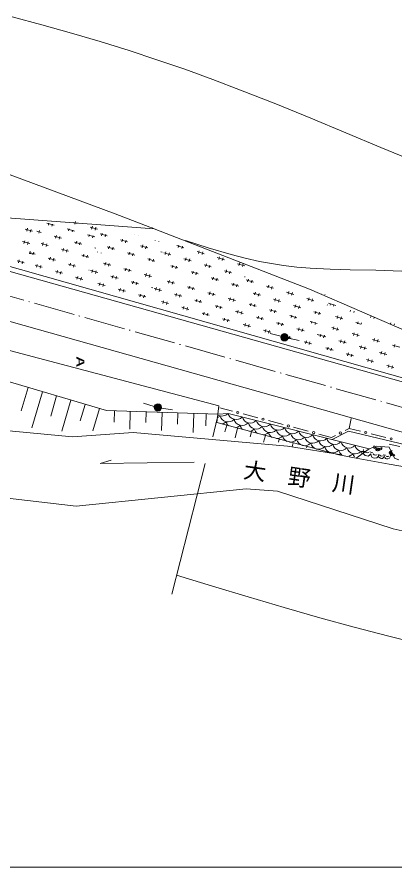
# Model space of a CAD drawing. Units: millimetres, scale not verified. Extents: x 40000 to 680000, y 20000 to 380000.
# Drawn here: x 206206 to 256807, y 205000 to 318886 of the extents above; entities that cross this region are included whole.
import ezdxf
from ezdxf.enums import TextEntityAlignment as Align

# ---------------------------------------------------------------- set-up
doc = ezdxf.new("R2010")
doc.units = ezdxf.units.MM
doc.header["$LTSCALE"] = 1000
doc.linetypes.add('USER3', pattern=[7.000001, 5.508197, -0.688525, 0.114754, -0.688525])
doc.layers.add('S-SUV', color=7, linetype='Continuous', lineweight=13)
doc.styles.add('@ＭＳ ゴシック', font='')
doc.styles.add('ＭＳ ゴシック', font='')
doc.styles.get('@ＭＳ ゴシック').set_extended_font_data('@MS Gothic')
doc.styles.get('ＭＳ ゴシック').set_extended_font_data('MS Gothic')

msp = doc.modelspace()

# ---------------------------------------------------------------- linework, layer by layer
at = {"layer": 'S-SUV'}
for p, q in [((205548, 318886), (209528, 317836)), ((209528, 317836), (213496, 316728)), ((213496, 316728), (217354, 315589)), ((217354, 315589), (221198, 314392)), ((221198, 314392), (224944, 313163)), ((224944, 313163), (228675, 311875)), ((228675, 311875), (232411, 310521)), ((232411, 310521), (236142, 309104)), ((236142, 309104), (240850, 307241)), ((240850, 307241), (245551, 305321)), ((245551, 305321), (250231, 303375)), ((250231, 303375), (254914, 301418)), ((254914, 301418), (259584, 299483)), ((205304, 297757), (209978, 296010)), ((209978, 296010), (214657, 294253)), ((214657, 294253), (219324, 292493)), ((200699, 292274), (224556, 290518)), ((219324, 292493), (223998, 290727)), ((182805, 291108), (268754, 266921)), ((208275, 290180), (207317, 290467)), ((207502, 290213), (207610, 290572)), ((208089, 290429), (207982, 290070)), ((211174, 290986), (210212, 291261)), ((210401, 291010), (210477, 291277)), ((210957, 291137), (210881, 290872)), ((213894, 290209), (212932, 290484)), ((213120, 290233), (213192, 290483)), ((214239, 291228), (213788, 291356)), ((214049, 291474), (213947, 291113)), ((216961, 290459), (215999, 290731)), ((216188, 290480), (216290, 290841)), ((216771, 290705), (216669, 290344)), ((223998, 290727), (224288, 290617)), ((224288, 290617), (224578, 290507)), ((224556, 290518), (245355, 282423)), ((209426, 290015), (208865, 290175)), ((209236, 290262), (209133, 289901)), ((212145, 289238), (211184, 289513)), ((211372, 289261), (211475, 289622)), ((211956, 289485), (211853, 289124)), ((213672, 290343), (213601, 290095)), ((216613, 289432), (215652, 289707)), ((215840, 289456), (215907, 289690)), ((216387, 289549), (216321, 289318)), ((218289, 289551), (217330, 289835)), ((217516, 289582), (217622, 289941)), ((218102, 289800), (217995, 289440)), ((221985, 289735), (221990, 289751)), ((222471, 289615), (222465, 289594)), ((207904, 288527), (206944, 288805)), ((207131, 288553), (207235, 288913)), ((207715, 288774), (207611, 288414)), ((210397, 288267), (209435, 288542)), ((209624, 288290), (209727, 288651)), ((210207, 288513), (210104, 288153)), ((214865, 288461), (213903, 288736)), ((214091, 288484), (214195, 288845)), ((214675, 288708), (214572, 288347)), ((218471, 287825), (218578, 288184)), ((221002, 288750), (220043, 289033)), ((220228, 288780), (220335, 289140)), ((220814, 288998), (220708, 288638)), ((223714, 287948), (222755, 288231)), ((222941, 287978), (223047, 288338)), ((223527, 288196), (223420, 287837)), ((224698, 288934), (224712, 288981)), ((225193, 288845), (225177, 288792)), ((228558, 287973), (227600, 288259)), ((227785, 288005), (227876, 288311)), ((228358, 288178), (228264, 287863)), ((228758, 288930), (231810, 287975)), ((268755, 267425), (197536, 287650)), ((207861, 287147), (207968, 287506)), ((208634, 287114), (207898, 287334)), ((208092, 287156), (207958, 287194)), ((208447, 287363), (208340, 287004)), ((213117, 287490), (212155, 287764)), ((212343, 287513), (212446, 287874)), ((212927, 287736), (212824, 287376)), ((215063, 286736), (215166, 287097)), ((216745, 287924), (216623, 287959)), ((216990, 287389), (216997, 287415)), ((217476, 287273), (217472, 287256)), ((219244, 287794), (218285, 288078)), ((219057, 288042), (218951, 287683)), ((221957, 286992), (220998, 287276)), ((221184, 287023), (221290, 287382)), ((221770, 287241), (221663, 286881)), ((225653, 287375), (225467, 287430)), ((226799, 287022), (225840, 287308)), ((226026, 287054), (226133, 287414)), ((226612, 287271), (226505, 286911)), ((231268, 287165), (230310, 287451)), ((230495, 287197), (230603, 287557)), ((231082, 287414), (230975, 287054)), ((231810, 287975), (234872, 287079)), ((234872, 287079), (236768, 286583)), ((207173, 285947), (206211, 286221)), ((206400, 285970), (206502, 286330)), ((206983, 286193), (206881, 285833)), ((211344, 286304), (210386, 286590)), ((210571, 286337), (210678, 286696)), ((211157, 286553), (211050, 286194)), ((213281, 285527), (213388, 285886)), ((215836, 286713), (214875, 286987)), ((215647, 286959), (215544, 286599)), ((218748, 285631), (217784, 285899)), ((217974, 285649), (218075, 286010)), ((218556, 285876), (218456, 285515)), ((224669, 286191), (223710, 286474)), ((223896, 286221), (224003, 286581)), ((224482, 286439), (224376, 286079)), ((229509, 286214), (228551, 286500)), ((228736, 286246), (228843, 286605)), ((229322, 286463), (229215, 286103)), ((233979, 286357), (233021, 286643)), ((233206, 286389), (233313, 286748)), ((233792, 286606), (233685, 286246)), ((235916, 285581), (236024, 285940)), ((236768, 286583), (238673, 286147)), ((238673, 286147), (240276, 285838)), ((180792, 284999), (267073, 260612)), ((209584, 285354), (208626, 285641)), ((208811, 285387), (208918, 285746)), ((209397, 285603), (209290, 285244)), ((212294, 284544), (211336, 284830)), ((211521, 284577), (211628, 284936)), ((212107, 284793), (212000, 284434)), ((214054, 285494), (213096, 285780)), ((213867, 285743), (213760, 285383)), ((215844, 284959), (215805, 284970)), ((217007, 284647), (216043, 284914)), ((216233, 284664), (216334, 285025)), ((216815, 284892), (216715, 284530)), ((221473, 284875), (220510, 285142)), ((220700, 284892), (220800, 285254)), ((221282, 285120), (221182, 284759)), ((227750, 285263), (226791, 285548)), ((226977, 285295), (227084, 285654)), ((227563, 285511), (227456, 285152)), ((230460, 284455), (229502, 284740)), ((229687, 284487), (229794, 284846)), ((232220, 285406), (231261, 285691)), ((231447, 285438), (231554, 285797)), ((232033, 285654), (231926, 285295)), ((234930, 284597), (233972, 284883)), ((234157, 284630), (234264, 284989)), ((234743, 284846), (234636, 284487)), ((236689, 285549), (235731, 285834)), ((236503, 285797), (236396, 285438)), ((240276, 285838), (241888, 285589)), ((241888, 285589), (243668, 285383)), ((243668, 285383), (245468, 285236)), ((245468, 285236), (248135, 285101)), ((248135, 285101), (250811, 285025)), ((250811, 285025), (254263, 284948)), ((254263, 284948), (257704, 284810)), ((215004, 283734), (214045, 284020)), ((214231, 283767), (214338, 284126)), ((214817, 283983), (214710, 283623)), ((219732, 283890), (218769, 284158)), ((218959, 283908), (219059, 284269)), ((219541, 284135), (219441, 283774)), ((224199, 284118), (223235, 284386)), ((223425, 284136), (223525, 284497)), ((224007, 284364), (223907, 284002)), ((226505, 283236), (226608, 283597)), ((230273, 284703), (230166, 284344)), ((233171, 283646), (232212, 283932)), ((232398, 283679), (232505, 284038)), ((232984, 283895), (232877, 283536)), ((236753, 284054), (236682, 284075)), ((237856, 283377), (236901, 283673)), ((237083, 283418), (237195, 283776)), ((237672, 283628), (237561, 283270)), ((217991, 282906), (217028, 283173)), ((217218, 282923), (217318, 283285)), ((217800, 283151), (217700, 282789)), ((219943, 282167), (220044, 282528)), ((222458, 283134), (221494, 283401)), ((221684, 283151), (221785, 283513)), ((222266, 283379), (222166, 283018)), ((224367, 282604), (224220, 282645)), ((225530, 282242), (224568, 282516)), ((224756, 282265), (224859, 282626)), ((225340, 282488), (225237, 282128)), ((227278, 283213), (226317, 283488)), ((227089, 283460), (226986, 283099)), ((229998, 282436), (229036, 282711)), ((229224, 282459), (229327, 282820)), ((229808, 282683), (229705, 282322)), ((235881, 282838), (234923, 283124)), ((235108, 282870), (235215, 283230)), ((235694, 283087), (235587, 282727)), ((240558, 282539), (239602, 282835)), ((239785, 282580), (239896, 282938)), ((240374, 282790), (240262, 282432)), ((220717, 282149), (219753, 282417)), ((220525, 282394), (220425, 282033)), ((223442, 281393), (222479, 281660)), ((222669, 281411), (222769, 281772)), ((223251, 281638), (223151, 281277)), ((228249, 281465), (227288, 281739)), ((227476, 281488), (227579, 281849)), ((228060, 281711), (227957, 281351)), ((232717, 281659), (231756, 281934)), ((231944, 281682), (232047, 282043)), ((232528, 281906), (232425, 281545)), ((238788, 281607), (237833, 281904)), ((238015, 281648), (238126, 282006)), ((238604, 281858), (238493, 281500)), ((243259, 281701), (242304, 281997)), ((242486, 281742), (242597, 282100)), ((243075, 281952), (242964, 281594)), ((245355, 282423), (269912, 271751)), ((246957, 281835), (246964, 281857)), ((247443, 281712), (247435, 281687)), ((226501, 280493), (225540, 280768)), ((225728, 280517), (225831, 280877)), ((226312, 280740), (226208, 280379)), ((230969, 280688), (230007, 280962)), ((230196, 280711), (230299, 281072)), ((230779, 280934), (230676, 280574)), ((233689, 279911), (232727, 280185)), ((232915, 279934), (233018, 280295)), ((235437, 280882), (234475, 281157)), ((234664, 280905), (234767, 281266)), ((235247, 281128), (235144, 280768)), ((238237, 280151), (237275, 280426)), ((237463, 280174), (237566, 280535)), ((238047, 280398), (237944, 280037)), ((241489, 280769), (240534, 281066)), ((240717, 280810), (240828, 281168)), ((241305, 281020), (241194, 280662)), ((244191, 279931), (243236, 280228)), ((243418, 279972), (243529, 280330)), ((244007, 280182), (243896, 279824)), ((245960, 280863), (245005, 281159)), ((245188, 280904), (245299, 281262)), ((245776, 281114), (245665, 280756)), ((247789, 280296), (247707, 280321)), ((248880, 280232), (247924, 280524)), ((248107, 280269), (248165, 280459)), ((248642, 280310), (248585, 280123)), ((229221, 279716), (228259, 279991)), ((228447, 279740), (228550, 280100)), ((229031, 279963), (228928, 279602)), ((231940, 278939), (230979, 279214)), ((231167, 278963), (231270, 279323)), ((231751, 279186), (231648, 278825)), ((233499, 280157), (233396, 279797)), ((235540, 279382), (235447, 279408)), ((236488, 279180), (235527, 279455)), ((235715, 279203), (235818, 279564)), ((236299, 279426), (236196, 279066)), ((240956, 279374), (239995, 279649)), ((240183, 279397), (240282, 279745)), ((240761, 279599), (240664, 279260)), ((246892, 279093), (245937, 279390)), ((246119, 279134), (246231, 279492)), ((246708, 279344), (246597, 278986)), ((250812, 279444), (250865, 279615)), ((251342, 279465), (251291, 279298)), ((234660, 278162), (233698, 278437)), ((233887, 278186), (233990, 278546)), ((234470, 278409), (234367, 278048)), ((239208, 278403), (238246, 278678)), ((238435, 278426), (238538, 278787)), ((239018, 278649), (238915, 278289)), ((241927, 277626), (240966, 277900)), ((241154, 277649), (241257, 278010)), ((243676, 278597), (242714, 278872)), ((242902, 278620), (242988, 278919)), ((243466, 278773), (243383, 278483)), ((246395, 277820), (245434, 278095)), ((245622, 277843), (245693, 278093)), ((246172, 277947), (246103, 277706)), ((249820, 278467), (248863, 278759)), ((249047, 278504), (249157, 278863)), ((249635, 278717), (249525, 278358)), ((252168, 277750), (251569, 277933)), ((251785, 277787), (251862, 278037)), ((252340, 277891), (252293, 277738)), ((253518, 278618), (253564, 278770)), ((254041, 278620), (253996, 278472)), ((256223, 277793), (256263, 277925)), ((237460, 277432), (236498, 277706)), ((236686, 277455), (236789, 277815)), ((237270, 277678), (237167, 277317)), ((240179, 276654), (239218, 276929)), ((239406, 276678), (239509, 277038)), ((239990, 276901), (239887, 276540)), ((241738, 277872), (241635, 277512)), ((244647, 276849), (243686, 277123)), ((243874, 276872), (243977, 277233)), ((244458, 277095), (244354, 276735)), ((249300, 276987), (248339, 277264)), ((248527, 277012), (248631, 277372)), ((249111, 277234), (249007, 276873)), ((256741, 277776), (256701, 277647)), ((198172, 276064), (233205, 266781)), ((241534, 276107), (240086, 276499)), ((242899, 275877), (241937, 276152)), ((242125, 275901), (242228, 276261)), ((242504, 275866), (243967, 275537)), ((242709, 276124), (242606, 275763)), ((246527, 276311), (246405, 276346)), ((247549, 276020), (246589, 276297)), ((246776, 276045), (246880, 276405)), ((247361, 276267), (247257, 275906)), ((249494, 275261), (249598, 275621)), ((252018, 276203), (251057, 276480)), ((251245, 276228), (251348, 276589)), ((251829, 276450), (251725, 276090)), ((254736, 275419), (253775, 275696)), ((253962, 275445), (254066, 275805)), ((254547, 275666), (254443, 275306)), ((245618, 275100), (244657, 275375)), ((244845, 275124), (244948, 275484)), ((245429, 275347), (245326, 274986)), ((248517, 274269), (247556, 274546)), ((247743, 274294), (247847, 274654)), ((248328, 274516), (248224, 274156)), ((250267, 275236), (249306, 275513)), ((250078, 275483), (249974, 275123)), ((252985, 274452), (252024, 274729)), ((252212, 274478), (252316, 274838)), ((252796, 274699), (252692, 274339)), ((257453, 274636), (256492, 274913)), ((256680, 274661), (256784, 275021)), ((251234, 273485), (250273, 273762)), ((250461, 273510), (250565, 273871)), ((251045, 273732), (250941, 273372)), ((255703, 273669), (254742, 273946)), ((254929, 273694), (255033, 274054)), ((255514, 273916), (255410, 273555)), ((253952, 272702), (252991, 272979)), ((253179, 272727), (253283, 273087)), ((253763, 272949), (253659, 272588)), ((256670, 271918), (255709, 272195)), ((255896, 271943), (256000, 272304)), ((201025, 271211), (218183, 266144)), ((256481, 272165), (256377, 271805)), ((207697, 269240), (206775, 266117)), ((209604, 268677), (208172, 263826)), ((211511, 268115), (210714, 265417)), ((213417, 267552), (212194, 263410)), ((215324, 266989), (214677, 264798)), ((224587, 266714), (223148, 267135)), ((233111, 265654), (233205, 266781)), ((233361, 266539), (235051, 266089)), ((217230, 266426), (216347, 263435)), ((218183, 266144), (233073, 265656)), ((219247, 266109), (219197, 264584)), ((221374, 266040), (221296, 263668)), ((223501, 265970), (223454, 264545)), ((225628, 265900), (225548, 263464)), ((225561, 266492), (227040, 266245)), ((227755, 265830), (227706, 264331)), ((229882, 265760), (229798, 263200)), ((231544, 265706), (231492, 264125)), ((232940, 264545), (233073, 265656)), ((233073, 265656), (234462, 265778)), ((234462, 265778), (253344, 261008)), ((236471, 265710), (238433, 265188)), ((233006, 265100), (232418, 262629)), ((232940, 264545), (249275, 260245)), ((239853, 264810), (241815, 264287)), ((250931, 265086), (250681, 263757)), ((213631, 262653), (204180, 263512)), ((221773, 263226), (213631, 262653)), ((242395, 261364), (221773, 263226)), ((234283, 264192), (234044, 263285)), ((235731, 263811), (235390, 262515)), ((237591, 263321), (237416, 262655)), ((243235, 263909), (245197, 263386)), ((248392, 262259), (250593, 263378)), ((250150, 263489), (250681, 263757)), ((250593, 263378), (268863, 259066)), ((250681, 263757), (252184, 263387)), ((239452, 262831), (239209, 261908)), ((241313, 262341), (241196, 261900)), ((246617, 263008), (248308, 262557)), ((248308, 262557), (248838, 262826)), ((253611, 263035), (255582, 262548)), ((249700, 260235), (242395, 261364)), ((243173, 261851), (243029, 261302)), ((245034, 261362), (244977, 261144)), ((253344, 261008), (251625, 259773)), ((252558, 260668), (252595, 260916)), ((253344, 261008), (254333, 261389)), ((253940, 261239), (253969, 261364)), ((253997, 261115), (253940, 261239)), ((253969, 261364), (254023, 261458)), ((254071, 261056), (253997, 261115)), ((254137, 261017), (254071, 261056)), ((254091, 261334), (254098, 261259)), ((254098, 261259), (254165, 261206)), ((254225, 261041), (254137, 261017)), ((254165, 261206), (254247, 261187)), ((254251, 260880), (254206, 260968)), ((254329, 261080), (254225, 261041)), ((254332, 260795), (254251, 260880)), ((254311, 261215), (254359, 261171)), ((254315, 260886), (254316, 260972)), ((254368, 260823), (254315, 260886)), ((254316, 260972), (254329, 261080)), ((254333, 261389), (256049, 261235)), ((254335, 260958), (254396, 260926)), ((254359, 261171), (254398, 261140)), ((254448, 260759), (254368, 260823)), ((254396, 260926), (254470, 260951)), ((254398, 261140), (254461, 261094)), ((254451, 261028), (254485, 260956)), ((254537, 260804), (254455, 260777)), ((254470, 260951), (254526, 261004)), ((254485, 260956), (254554, 260902)), ((254537, 261067), (254594, 261081)), ((254600, 260834), (254537, 260804)), ((254554, 260902), (254632, 260904)), ((254594, 261081), (254637, 261096)), ((254627, 260914), (254600, 260834)), ((254648, 261013), (254627, 260914)), ((254637, 261096), (254704, 261120)), ((254725, 260949), (254648, 261013)), ((254767, 260870), (254688, 260796)), ((254790, 260904), (254725, 260949)), ((254749, 261081), (254821, 261070)), ((254865, 260913), (254790, 260904)), ((254821, 261070), (254898, 261096)), ((254953, 260943), (254865, 260913)), ((254898, 261096), (254935, 261156)), ((255029, 261032), (254953, 260943)), ((255029, 261242), (255046, 261145)), ((255046, 261145), (255029, 261032)), ((257468, 261328), (256009, 261674)), ((256049, 261235), (256753, 259795)), ((256366, 260796), (256442, 260799)), ((251625, 259773), (249275, 260245)), ((256049, 258968), (251624, 259773)), ((252599, 260374), (252558, 260668)), ((252824, 260155), (252599, 260374)), ((253034, 260090), (252824, 260155)), ((252846, 260706), (252923, 260550)), ((252923, 260550), (253112, 260491)), ((253208, 260059), (253034, 260090)), ((253112, 260491), (253304, 260518)), ((253379, 260184), (253208, 260059)), ((253570, 260355), (253379, 260184)), ((253420, 260631), (253558, 260577)), ((253558, 260577), (253668, 260543)), ((253632, 260112), (253570, 260355)), ((253700, 259924), (253632, 260112)), ((253668, 260543), (253843, 260495)), ((253867, 259832), (253700, 259924)), ((254093, 259762), (253867, 259832)), ((253877, 260346), (254010, 260219)), ((254010, 260219), (254204, 260159)), ((254379, 259834), (254093, 259762)), ((254204, 260159), (254369, 260228)), ((254455, 260777), (254332, 260795)), ((254581, 260042), (254379, 259834)), ((254574, 260744), (254448, 260759)), ((254581, 260102), (254570, 260290)), ((254688, 260796), (254574, 260744)), ((254691, 260266), (254581, 260042)), ((254657, 259892), (254581, 260102)), ((254857, 259765), (254657, 259892)), ((254788, 260174), (254869, 260071)), ((255021, 259749), (254857, 259765)), ((254869, 260071), (255017, 260057)), ((255017, 260057), (255155, 260106)), ((255155, 259753), (255021, 259749)), ((255261, 259871), (255155, 259753)), ((255223, 260207), (255333, 260189)), ((255376, 260027), (255261, 259871)), ((255333, 260189), (255420, 260180)), ((255459, 259857), (255376, 260027)), ((255420, 260180), (255556, 260172)), ((255539, 259729), (255459, 259857)), ((255676, 259687), (255539, 259729)), ((255604, 260067), (255722, 259994)), ((255853, 259670), (255676, 259687)), ((255722, 259994), (255874, 259979)), ((256053, 259767), (255853, 259670)), ((255874, 259979), (255985, 260056)), ((256043, 260501), (256060, 260614)), ((256102, 260395), (256043, 260501)), ((256170, 259951), (256053, 259767)), ((256060, 260614), (256101, 260702)), ((256173, 260348), (256102, 260395)), ((256217, 260134), (256170, 259951)), ((256171, 260597), (256182, 260530)), ((256234, 260317), (256173, 260348)), ((256179, 260284), (256187, 260356)), ((256217, 260202), (256179, 260284)), ((256182, 260530), (256246, 260488)), ((256187, 260356), (256206, 260411)), ((256206, 260411), (256258, 260442)), ((256290, 260153), (256217, 260202)), ((256219, 260621), (256226, 260688)), ((256219, 260567), (256219, 260621)), ((256266, 260523), (256219, 260567)), ((256226, 260688), (256280, 260768)), ((256311, 260345), (256234, 260317)), ((256246, 260488), (256320, 260477)), ((256258, 260442), (256328, 260475)), ((256328, 260475), (256266, 260523)), ((256280, 260768), (256366, 260796)), ((256364, 260133), (256290, 260153)), ((256312, 260335), (256304, 260273)), ((256304, 260273), (256334, 260227)), ((256401, 260387), (256311, 260345)), ((256342, 260382), (256312, 260335)), ((256350, 260680), (256343, 260620)), ((256343, 260620), (256362, 260564)), ((256393, 260712), (256350, 260680)), ((256375, 260506), (256421, 260471)), ((256390, 260456), (256385, 260400)), ((256394, 260491), (256390, 260456)), ((256403, 260535), (256394, 260491)), ((256397, 260290), (256401, 260387)), ((256402, 260213), (256397, 260290)), ((256454, 260161), (256402, 260213)), ((256421, 260471), (256458, 260446)), ((256529, 260110), (256454, 260161)), ((256458, 260446), (256517, 260409)), ((256514, 260350), (256549, 260289)), ((256644, 260106), (256529, 260110)), ((256549, 260289), (256614, 260245)), ((256614, 260245), (256683, 260253)), ((256741, 260160), (256644, 260106)), ((256806, 260232), (256741, 260160)), ((256753, 259795), (257305, 259550)), ((217317, 259072), (218811, 259525)), ((229909, 259252), (217317, 259072)), ((231379, 259082), (226914, 241533)), ((262207, 257896), (256049, 258968)), ((214106, 253349), (236900, 255652)), ((236900, 255652), (241060, 255354)), ((241060, 255354), (256580, 250303)), ((203706, 254537), (214106, 253349)), ((256580, 250303), (283929, 244046)), ((227574, 244079), (232361, 242624)), ((232361, 242624), (237160, 241179)), ((237160, 241179), (241954, 239763)), ((241954, 239763), (246766, 238384)), ((246766, 238384), (251357, 237119)), ((251357, 237119), (255969, 235911)), ((255969, 235911), (259935, 234931)), ((40000, 205000), (579000, 205000))]:
    msp.add_line(p, q, dxfattribs=at)
at = {"layer": 'S-SUV', "linetype": 'USER3'}
msp.add_line((181600, 288165), (267244, 263903), dxfattribs=at)
at = {"layer": 'S-SUV'}
for centre, radius in [((242016, 275976), 498), ((242016, 275976), 440), ((242016, 275976), 382), ((242016, 275976), 322), ((242016, 275976), 265), ((242016, 275976), 195), ((242016, 275976), 135), ((242016, 275976), 77.5), ((242016, 275976), 15), ((225067, 266574), 498), ((225067, 266574), 440), ((225067, 266574), 382), ((225067, 266574), 322), ((225067, 266574), 265), ((225067, 266574), 195), ((225067, 266574), 135), ((225067, 266574), 77.5), ((225067, 266574), 15), ((235761, 265900), 149), ((239143, 264999), 149), ((242525, 264098), 149), ((245907, 263197), 149), ((249494, 263157), 149), ((252897, 263211), 149), ((256296, 262372), 149)]:
    msp.add_circle(centre, radius, dxfattribs=at)
for centre, start, end in [((232564, 266218), 294.11935, 316.95747), ((233649, 266537), 238.31371, 316.95747), ((234452, 265741), 194.68935, 316.95747), ((235537, 266060), 194.68935, 316.95747), ((233367, 265422), 285.56427, 316.95747), ((235256, 264945), 194.68935, 227.40916), ((236341, 265264), 194.68935, 316.95747), ((237426, 265583), 194.68935, 316.95747), ((238229, 264787), 194.68935, 316.95747), ((239314, 265106), 194.68935, 316.95747), ((241202, 264629), 194.68935, 316.95747), ((235256, 264945), 282.5838, 316.95747), ((237144, 264468), 194.68935, 230.72168), ((237144, 264468), 279.27127, 316.95747), ((239032, 263991), 194.68935, 234.5276), ((240117, 264310), 194.68935, 316.95747), ((239032, 263991), 275.46536, 316.95747), ((240920, 263514), 194.68935, 239.18015), ((242005, 263833), 194.68935, 316.95747), ((243090, 264152), 194.68935, 316.95747), ((244978, 263675), 194.68935, 316.95747), ((240920, 263514), 270.81281, 316.95747), ((242808, 263037), 194.68935, 245.89815), ((242808, 263037), 264.0948, 316.95747), ((243893, 263356), 194.68935, 316.95747), ((244697, 262560), 194.68935, 316.95747), ((245781, 262879), 194.68935, 316.95747), ((246866, 263198), 194.68935, 316.95747), ((247670, 262402), 194.68935, 316.95747), ((248755, 262721), 194.68935, 316.95747), ((250643, 262244), 194.68935, 316.95747), ((246585, 262083), 194.68935, 316.95747), ((248473, 261606), 194.68935, 316.95747), ((249558, 261925), 194.68935, 316.95747), ((250361, 261129), 194.68935, 233.4959), ((251446, 261448), 194.68935, 316.95747), ((252531, 261767), 194.68935, 294.4559), ((250361, 261129), 286.89192, 316.95747), ((252249, 260652), 194.68935, 219.65041), ((253334, 260971), 194.68935, 214.43378)]:
    msp.add_arc(centre, 1112, start, end, dxfattribs=at)

# ---------------------------------------------------------------- texts
at = {"layer": 'S-SUV', "style": '@ＭＳ ゴシック', "width": 2}
msp.add_text('A', height=1100, rotation=270, dxfattribs=at).set_placement((213809, 273447), align=Align.BOTTOM_LEFT)
at = {"layer": 'S-SUV', "insert": (236385, 256914), "char_height": 2199, "attachment_point": 7, "rotation": 351.9, "style": 'ＭＳ ゴシック'}
msp.add_mtext('\\T2;大野川', dxfattribs=at)

doc.saveas('drawing.dxf')
